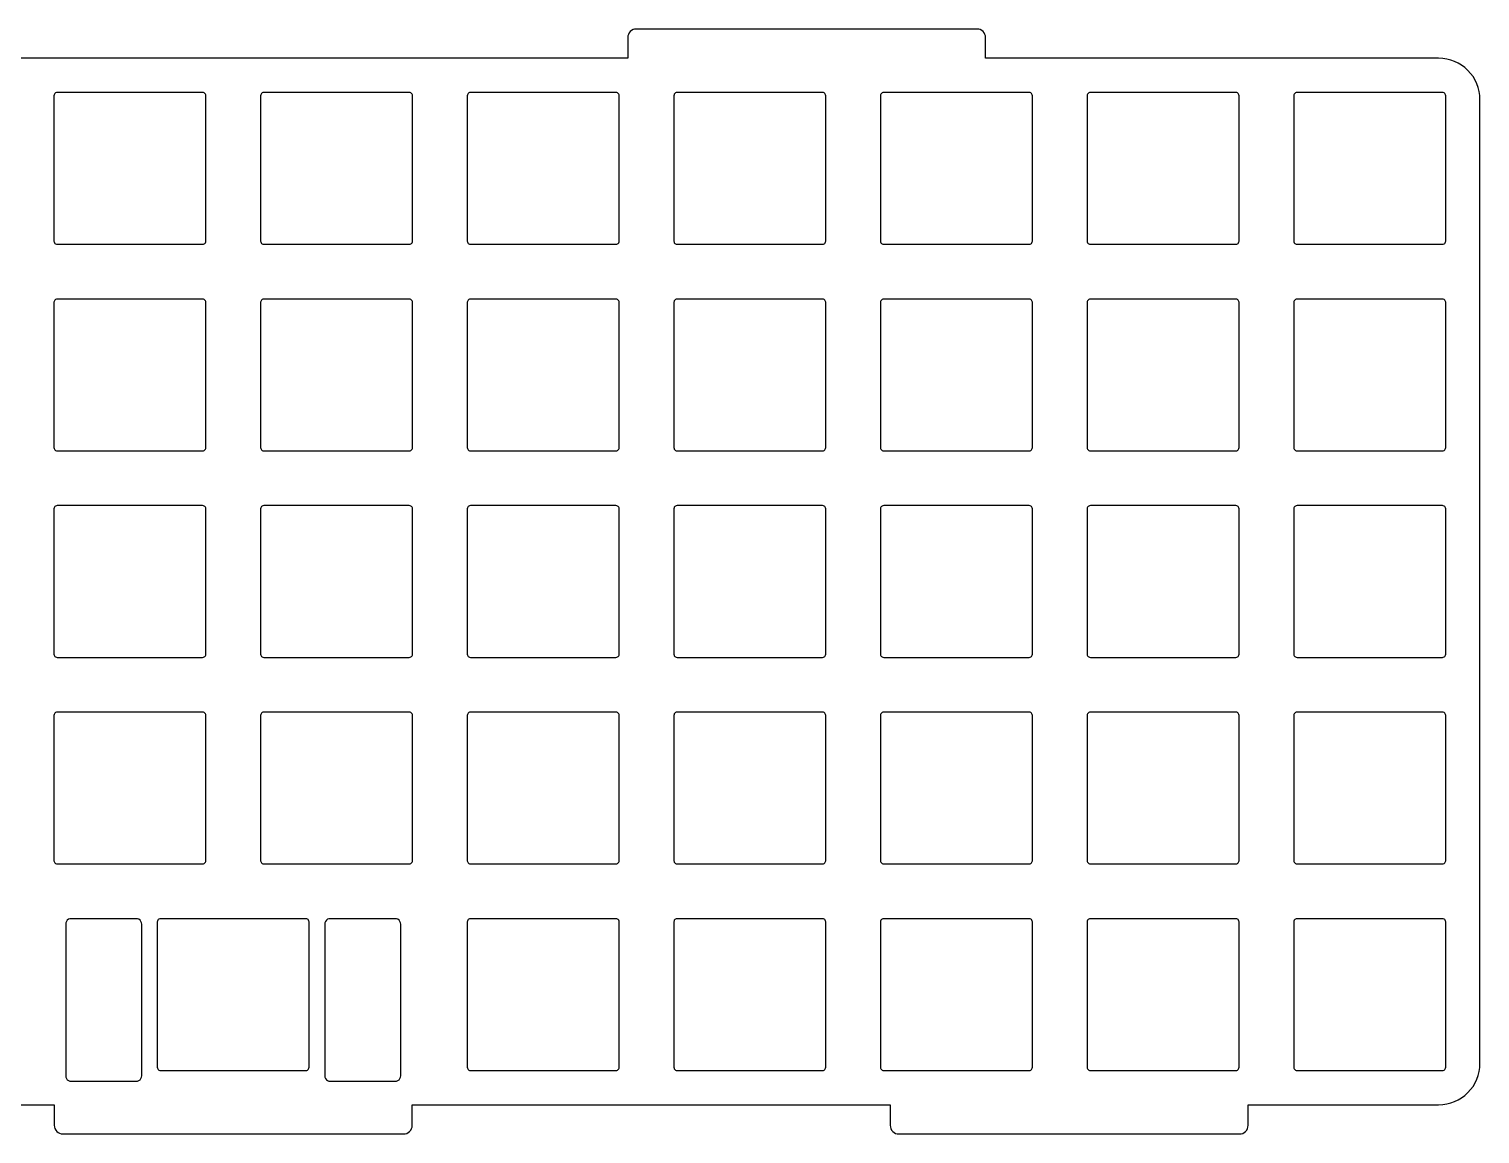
# Model space of a CAD drawing. Header units: millimetres. Extents: x 0 to 230, y -3 to 99.
# Drawn here: x 96.1 to 229.9, y -2.7 to 99.2 of the extents above; entities that cross this region are included whole.
import ezdxf

# ---------------------------------------------------------------- set-up
doc = ezdxf.new("R2010")
doc.units = ezdxf.units.MM

msp = doc.modelspace()

# ---------------------------------------------------------------- linework, layer by layer
at = {"layer": 'CUTOUTS'}
for p, q in [((98.42, 93.14), (98.41, 93.06)), ((98.41, 93.06), (98.41, 79.66)), ((98.45, 93.21), (98.42, 93.14)), ((98.5, 93.27), (98.45, 93.21)), ((98.56, 93.32), (98.5, 93.27)), ((98.63, 93.35), (98.56, 93.32)), ((98.71, 93.36), (98.63, 93.35)), ((112.11, 93.36), (98.71, 93.36)), ((112.19, 93.35), (112.11, 93.36)), ((112.26, 93.32), (112.19, 93.35)), ((112.32, 93.27), (112.26, 93.32)), ((112.37, 93.21), (112.32, 93.27)), ((112.4, 93.14), (112.37, 93.21)), ((112.41, 93.06), (112.4, 93.14)), ((112.41, 79.66), (112.41, 93.06)), ((117.47, 93.14), (117.46, 93.06)), ((117.46, 93.06), (117.46, 79.66)), ((117.5, 93.21), (117.47, 93.14)), ((117.55, 93.27), (117.5, 93.21)), ((117.61, 93.32), (117.55, 93.27)), ((117.68, 93.35), (117.61, 93.32)), ((117.76, 93.36), (117.68, 93.35)), ((131.16, 93.36), (117.76, 93.36)), ((131.24, 93.35), (131.16, 93.36)), ((131.31, 93.32), (131.24, 93.35)), ((131.37, 93.27), (131.31, 93.32)), ((131.42, 93.21), (131.37, 93.27)), ((131.45, 93.14), (131.42, 93.21)), ((131.46, 93.06), (131.45, 93.14)), ((131.46, 79.66), (131.46, 93.06)), ((136.52, 93.14), (136.51, 93.06)), ((136.51, 93.06), (136.51, 79.66)), ((136.55, 93.21), (136.52, 93.14)), ((136.6, 93.27), (136.55, 93.21)), ((136.66, 93.32), (136.6, 93.27)), ((136.73, 93.35), (136.66, 93.32)), ((136.81, 93.36), (136.73, 93.35)), ((150.21, 93.36), (136.81, 93.36)), ((150.29, 93.35), (150.21, 93.36)), ((150.36, 93.32), (150.29, 93.35)), ((150.42, 93.27), (150.36, 93.32)), ((150.47, 93.21), (150.42, 93.27)), ((150.5, 93.14), (150.47, 93.21)), ((150.51, 93.06), (150.5, 93.14)), ((150.51, 79.66), (150.51, 93.06)), ((155.57, 93.14), (155.56, 93.06)), ((155.56, 93.06), (155.56, 79.66)), ((155.6, 93.21), (155.57, 93.14)), ((155.65, 93.27), (155.6, 93.21)), ((155.71, 93.32), (155.65, 93.27)), ((155.78, 93.35), (155.71, 93.32)), ((155.86, 93.36), (155.78, 93.35)), ((169.26, 93.36), (155.86, 93.36)), ((169.34, 93.35), (169.26, 93.36)), ((169.41, 93.32), (169.34, 93.35)), ((169.47, 93.27), (169.41, 93.32)), ((169.52, 93.21), (169.47, 93.27)), ((169.55, 93.14), (169.52, 93.21)), ((169.56, 93.06), (169.55, 93.14)), ((169.56, 79.66), (169.56, 93.06)), ((174.62, 93.14), (174.61, 93.06)), ((174.61, 93.06), (174.61, 79.66)), ((174.65, 93.21), (174.62, 93.14)), ((174.7, 93.27), (174.65, 93.21)), ((174.76, 93.32), (174.7, 93.27)), ((174.83, 93.35), (174.76, 93.32)), ((174.91, 93.36), (174.83, 93.35)), ((188.31, 93.36), (174.91, 93.36)), ((188.39, 93.35), (188.31, 93.36)), ((188.46, 93.32), (188.39, 93.35)), ((188.52, 93.27), (188.46, 93.32)), ((188.57, 93.21), (188.52, 93.27)), ((188.6, 93.14), (188.57, 93.21)), ((188.61, 93.06), (188.6, 93.14)), ((188.61, 79.66), (188.61, 93.06)), ((193.67, 93.14), (193.66, 93.06)), ((193.66, 93.06), (193.66, 79.66)), ((193.7, 93.21), (193.67, 93.14)), ((193.75, 93.27), (193.7, 93.21)), ((193.81, 93.32), (193.75, 93.27)), ((193.88, 93.35), (193.81, 93.32)), ((193.96, 93.36), (193.88, 93.35)), ((207.36, 93.36), (193.96, 93.36)), ((207.44, 93.35), (207.36, 93.36)), ((207.51, 93.32), (207.44, 93.35)), ((207.57, 93.27), (207.51, 93.32)), ((207.62, 93.21), (207.57, 93.27)), ((207.65, 93.14), (207.62, 93.21)), ((207.66, 93.06), (207.65, 93.14)), ((207.66, 79.66), (207.66, 93.06)), ((212.72, 93.14), (212.71, 93.06)), ((212.71, 93.06), (212.71, 79.66)), ((212.75, 93.21), (212.72, 93.14)), ((212.8, 93.27), (212.75, 93.21)), ((212.86, 93.32), (212.8, 93.27)), ((212.93, 93.35), (212.86, 93.32)), ((213.01, 93.36), (212.93, 93.35)), ((226.41, 93.36), (213.01, 93.36)), ((226.49, 93.35), (226.41, 93.36)), ((226.56, 93.32), (226.49, 93.35)), ((226.62, 93.27), (226.56, 93.32)), ((226.67, 93.21), (226.62, 93.27)), ((226.7, 93.14), (226.67, 93.21)), ((226.71, 93.06), (226.7, 93.14)), ((226.71, 79.66), (226.71, 93.06)), ((98.41, 79.66), (98.42, 79.58)), ((98.42, 79.58), (98.45, 79.51)), ((98.45, 79.51), (98.5, 79.45)), ((98.5, 79.45), (98.56, 79.4)), ((98.56, 79.4), (98.63, 79.37)), ((98.63, 79.37), (98.71, 79.36)), ((98.71, 79.36), (112.11, 79.36)), ((112.11, 79.36), (112.19, 79.37)), ((112.19, 79.37), (112.26, 79.4)), ((112.26, 79.4), (112.32, 79.45)), ((112.32, 79.45), (112.37, 79.51)), ((112.37, 79.51), (112.4, 79.58)), ((112.4, 79.58), (112.41, 79.66)), ((117.46, 79.66), (117.47, 79.58)), ((117.47, 79.58), (117.5, 79.51)), ((117.5, 79.51), (117.55, 79.45)), ((117.55, 79.45), (117.61, 79.4)), ((117.61, 79.4), (117.68, 79.37)), ((117.68, 79.37), (117.76, 79.36)), ((117.76, 79.36), (131.16, 79.36)), ((131.16, 79.36), (131.24, 79.37)), ((131.24, 79.37), (131.31, 79.4)), ((131.31, 79.4), (131.37, 79.45)), ((131.37, 79.45), (131.42, 79.51)), ((131.42, 79.51), (131.45, 79.58)), ((131.45, 79.58), (131.46, 79.66)), ((136.51, 79.66), (136.52, 79.58)), ((136.52, 79.58), (136.55, 79.51)), ((136.55, 79.51), (136.6, 79.45)), ((136.6, 79.45), (136.66, 79.4)), ((136.66, 79.4), (136.73, 79.37)), ((136.73, 79.37), (136.81, 79.36)), ((136.81, 79.36), (150.21, 79.36)), ((150.21, 79.36), (150.29, 79.37)), ((150.29, 79.37), (150.36, 79.4)), ((150.36, 79.4), (150.42, 79.45)), ((150.42, 79.45), (150.47, 79.51)), ((150.47, 79.51), (150.5, 79.58)), ((150.5, 79.58), (150.51, 79.66)), ((155.56, 79.66), (155.57, 79.58)), ((155.57, 79.58), (155.6, 79.51)), ((155.6, 79.51), (155.65, 79.45)), ((155.65, 79.45), (155.71, 79.4)), ((155.71, 79.4), (155.78, 79.37)), ((155.78, 79.37), (155.86, 79.36)), ((155.86, 79.36), (169.26, 79.36)), ((169.26, 79.36), (169.34, 79.37)), ((169.34, 79.37), (169.41, 79.4)), ((169.41, 79.4), (169.47, 79.45)), ((169.47, 79.45), (169.52, 79.51)), ((169.52, 79.51), (169.55, 79.58)), ((169.55, 79.58), (169.56, 79.66)), ((174.61, 79.66), (174.62, 79.58)), ((174.62, 79.58), (174.65, 79.51)), ((174.65, 79.51), (174.7, 79.45)), ((174.7, 79.45), (174.76, 79.4)), ((174.76, 79.4), (174.83, 79.37)), ((174.83, 79.37), (174.91, 79.36)), ((174.91, 79.36), (188.31, 79.36)), ((188.31, 79.36), (188.39, 79.37)), ((188.39, 79.37), (188.46, 79.4)), ((188.46, 79.4), (188.52, 79.45)), ((188.52, 79.45), (188.57, 79.51)), ((188.57, 79.51), (188.6, 79.58)), ((188.6, 79.58), (188.61, 79.66)), ((193.66, 79.66), (193.67, 79.58)), ((193.67, 79.58), (193.7, 79.51)), ((193.7, 79.51), (193.75, 79.45)), ((193.75, 79.45), (193.81, 79.4)), ((193.81, 79.4), (193.88, 79.37)), ((193.88, 79.37), (193.96, 79.36)), ((193.96, 79.36), (207.36, 79.36)), ((207.36, 79.36), (207.44, 79.37)), ((207.44, 79.37), (207.51, 79.4)), ((207.51, 79.4), (207.57, 79.45)), ((207.57, 79.45), (207.62, 79.51)), ((207.62, 79.51), (207.65, 79.58)), ((207.65, 79.58), (207.66, 79.66)), ((212.71, 79.66), (212.72, 79.58)), ((212.72, 79.58), (212.75, 79.51)), ((212.75, 79.51), (212.8, 79.45)), ((212.8, 79.45), (212.86, 79.4)), ((212.86, 79.4), (212.93, 79.37)), ((212.93, 79.37), (213.01, 79.36)), ((213.01, 79.36), (226.41, 79.36)), ((226.41, 79.36), (226.49, 79.37)), ((226.49, 79.37), (226.56, 79.4)), ((226.56, 79.4), (226.62, 79.45)), ((226.62, 79.45), (226.67, 79.51)), ((226.67, 79.51), (226.7, 79.58)), ((226.7, 79.58), (226.71, 79.66)), ((98.42, 74.09), (98.41, 74.01)), ((98.41, 74.01), (98.41, 60.61)), ((98.45, 74.16), (98.42, 74.09)), ((98.5, 74.22), (98.45, 74.16)), ((98.56, 74.27), (98.5, 74.22)), ((98.63, 74.3), (98.56, 74.27)), ((98.71, 74.31), (98.63, 74.3)), ((112.11, 74.31), (98.71, 74.31)), ((112.19, 74.3), (112.11, 74.31)), ((112.26, 74.27), (112.19, 74.3)), ((112.32, 74.22), (112.26, 74.27)), ((112.37, 74.16), (112.32, 74.22)), ((112.4, 74.09), (112.37, 74.16)), ((112.41, 74.01), (112.4, 74.09)), ((112.41, 60.61), (112.41, 74.01)), ((117.47, 74.09), (117.46, 74.01)), ((117.46, 74.01), (117.46, 60.61)), ((117.5, 74.16), (117.47, 74.09)), ((117.55, 74.22), (117.5, 74.16)), ((117.61, 74.27), (117.55, 74.22)), ((117.68, 74.3), (117.61, 74.27)), ((117.76, 74.31), (117.68, 74.3)), ((131.16, 74.31), (117.76, 74.31)), ((131.24, 74.3), (131.16, 74.31)), ((131.31, 74.27), (131.24, 74.3)), ((131.37, 74.22), (131.31, 74.27)), ((131.42, 74.16), (131.37, 74.22)), ((131.45, 74.09), (131.42, 74.16)), ((131.46, 74.01), (131.45, 74.09)), ((131.46, 60.61), (131.46, 74.01)), ((136.52, 74.09), (136.51, 74.01)), ((136.51, 74.01), (136.51, 60.61)), ((136.55, 74.16), (136.52, 74.09)), ((136.6, 74.22), (136.55, 74.16)), ((136.66, 74.27), (136.6, 74.22)), ((136.73, 74.3), (136.66, 74.27)), ((136.81, 74.31), (136.73, 74.3)), ((150.21, 74.31), (136.81, 74.31)), ((150.29, 74.3), (150.21, 74.31)), ((150.36, 74.27), (150.29, 74.3)), ((150.42, 74.22), (150.36, 74.27)), ((150.47, 74.16), (150.42, 74.22)), ((150.5, 74.09), (150.47, 74.16)), ((150.51, 74.01), (150.5, 74.09)), ((150.51, 60.61), (150.51, 74.01)), ((155.57, 74.09), (155.56, 74.01)), ((155.56, 74.01), (155.56, 60.61)), ((155.6, 74.16), (155.57, 74.09)), ((155.65, 74.22), (155.6, 74.16)), ((155.71, 74.27), (155.65, 74.22)), ((155.78, 74.3), (155.71, 74.27)), ((155.86, 74.31), (155.78, 74.3)), ((169.26, 74.31), (155.86, 74.31)), ((169.34, 74.3), (169.26, 74.31)), ((169.41, 74.27), (169.34, 74.3)), ((169.47, 74.22), (169.41, 74.27)), ((169.52, 74.16), (169.47, 74.22)), ((169.55, 74.09), (169.52, 74.16)), ((169.56, 74.01), (169.55, 74.09)), ((169.56, 60.61), (169.56, 74.01)), ((174.62, 74.09), (174.61, 74.01)), ((174.61, 74.01), (174.61, 60.61)), ((174.65, 74.16), (174.62, 74.09)), ((174.7, 74.22), (174.65, 74.16)), ((174.76, 74.27), (174.7, 74.22)), ((174.83, 74.3), (174.76, 74.27)), ((174.91, 74.31), (174.83, 74.3)), ((188.31, 74.31), (174.91, 74.31)), ((188.39, 74.3), (188.31, 74.31)), ((188.46, 74.27), (188.39, 74.3)), ((188.52, 74.22), (188.46, 74.27)), ((188.57, 74.16), (188.52, 74.22)), ((188.6, 74.09), (188.57, 74.16)), ((188.61, 74.01), (188.6, 74.09)), ((188.61, 60.61), (188.61, 74.01)), ((193.67, 74.09), (193.66, 74.01)), ((193.66, 74.01), (193.66, 60.61)), ((193.7, 74.16), (193.67, 74.09)), ((193.75, 74.22), (193.7, 74.16)), ((193.81, 74.27), (193.75, 74.22)), ((193.88, 74.3), (193.81, 74.27)), ((193.96, 74.31), (193.88, 74.3)), ((207.36, 74.31), (193.96, 74.31)), ((207.44, 74.3), (207.36, 74.31)), ((207.51, 74.27), (207.44, 74.3)), ((207.57, 74.22), (207.51, 74.27)), ((207.62, 74.16), (207.57, 74.22)), ((207.65, 74.09), (207.62, 74.16)), ((207.66, 74.01), (207.65, 74.09)), ((207.66, 60.61), (207.66, 74.01)), ((212.72, 74.09), (212.71, 74.01)), ((212.71, 74.01), (212.71, 60.61)), ((212.75, 74.16), (212.72, 74.09)), ((212.8, 74.22), (212.75, 74.16)), ((212.86, 74.27), (212.8, 74.22)), ((212.93, 74.3), (212.86, 74.27)), ((213.01, 74.31), (212.93, 74.3)), ((226.41, 74.31), (213.01, 74.31)), ((226.49, 74.3), (226.41, 74.31)), ((226.56, 74.27), (226.49, 74.3)), ((226.62, 74.22), (226.56, 74.27)), ((226.67, 74.16), (226.62, 74.22)), ((226.7, 74.09), (226.67, 74.16)), ((226.71, 74.01), (226.7, 74.09)), ((226.71, 60.61), (226.71, 74.01)), ((98.41, 60.61), (98.42, 60.53)), ((98.42, 60.53), (98.45, 60.46)), ((98.45, 60.46), (98.5, 60.4)), ((98.5, 60.4), (98.56, 60.35)), ((98.56, 60.35), (98.63, 60.32)), ((98.63, 60.32), (98.71, 60.31)), ((98.71, 60.31), (112.11, 60.31)), ((112.11, 60.31), (112.19, 60.32)), ((112.19, 60.32), (112.26, 60.35)), ((112.26, 60.35), (112.32, 60.4)), ((112.32, 60.4), (112.37, 60.46)), ((112.37, 60.46), (112.4, 60.53)), ((112.4, 60.53), (112.41, 60.61)), ((117.46, 60.61), (117.47, 60.53)), ((117.47, 60.53), (117.5, 60.46)), ((117.5, 60.46), (117.55, 60.4)), ((117.55, 60.4), (117.61, 60.35)), ((117.61, 60.35), (117.68, 60.32)), ((117.68, 60.32), (117.76, 60.31)), ((117.76, 60.31), (131.16, 60.31)), ((131.16, 60.31), (131.24, 60.32)), ((131.24, 60.32), (131.31, 60.35)), ((131.31, 60.35), (131.37, 60.4)), ((131.37, 60.4), (131.42, 60.46)), ((131.42, 60.46), (131.45, 60.53)), ((131.45, 60.53), (131.46, 60.61)), ((136.51, 60.61), (136.52, 60.53)), ((136.52, 60.53), (136.55, 60.46)), ((136.55, 60.46), (136.6, 60.4)), ((136.6, 60.4), (136.66, 60.35)), ((136.66, 60.35), (136.73, 60.32)), ((136.73, 60.32), (136.81, 60.31)), ((136.81, 60.31), (150.21, 60.31)), ((150.21, 60.31), (150.29, 60.32)), ((150.29, 60.32), (150.36, 60.35)), ((150.36, 60.35), (150.42, 60.4)), ((150.42, 60.4), (150.47, 60.46)), ((150.47, 60.46), (150.5, 60.53)), ((150.5, 60.53), (150.51, 60.61)), ((155.56, 60.61), (155.57, 60.53)), ((155.57, 60.53), (155.6, 60.46)), ((155.6, 60.46), (155.65, 60.4)), ((155.65, 60.4), (155.71, 60.35)), ((155.71, 60.35), (155.78, 60.32)), ((155.78, 60.32), (155.86, 60.31)), ((155.86, 60.31), (169.26, 60.31)), ((169.26, 60.31), (169.34, 60.32)), ((169.34, 60.32), (169.41, 60.35)), ((169.41, 60.35), (169.47, 60.4)), ((169.47, 60.4), (169.52, 60.46)), ((169.52, 60.46), (169.55, 60.53)), ((169.55, 60.53), (169.56, 60.61)), ((174.61, 60.61), (174.62, 60.53)), ((174.62, 60.53), (174.65, 60.46)), ((174.65, 60.46), (174.7, 60.4)), ((174.7, 60.4), (174.76, 60.35)), ((174.76, 60.35), (174.83, 60.32)), ((174.83, 60.32), (174.91, 60.31)), ((174.91, 60.31), (188.31, 60.31)), ((188.31, 60.31), (188.39, 60.32)), ((188.39, 60.32), (188.46, 60.35)), ((188.46, 60.35), (188.52, 60.4)), ((188.52, 60.4), (188.57, 60.46)), ((188.57, 60.46), (188.6, 60.53)), ((188.6, 60.53), (188.61, 60.61)), ((193.66, 60.61), (193.67, 60.53)), ((193.67, 60.53), (193.7, 60.46)), ((193.7, 60.46), (193.75, 60.4)), ((193.75, 60.4), (193.81, 60.35)), ((193.81, 60.35), (193.88, 60.32)), ((193.88, 60.32), (193.96, 60.31)), ((193.96, 60.31), (207.36, 60.31)), ((207.36, 60.31), (207.44, 60.32)), ((207.44, 60.32), (207.51, 60.35)), ((207.51, 60.35), (207.57, 60.4)), ((207.57, 60.4), (207.62, 60.46)), ((207.62, 60.46), (207.65, 60.53)), ((207.65, 60.53), (207.66, 60.61)), ((212.71, 60.61), (212.72, 60.53)), ((212.72, 60.53), (212.75, 60.46)), ((212.75, 60.46), (212.8, 60.4)), ((212.8, 60.4), (212.86, 60.35)), ((212.86, 60.35), (212.93, 60.32)), ((212.93, 60.32), (213.01, 60.31)), ((213.01, 60.31), (226.41, 60.31)), ((226.41, 60.31), (226.49, 60.32)), ((226.49, 60.32), (226.56, 60.35)), ((226.56, 60.35), (226.62, 60.4)), ((226.62, 60.4), (226.67, 60.46)), ((226.67, 60.46), (226.7, 60.53)), ((226.7, 60.53), (226.71, 60.61)), ((98.42, 55.04), (98.41, 54.96)), ((98.41, 54.96), (98.41, 41.56)), ((98.45, 55.11), (98.42, 55.04)), ((98.5, 55.17), (98.45, 55.11)), ((98.56, 55.22), (98.5, 55.17)), ((98.63, 55.25), (98.56, 55.22)), ((98.71, 55.26), (98.63, 55.25)), ((112.11, 55.26), (98.71, 55.26)), ((112.19, 55.25), (112.11, 55.26)), ((112.26, 55.22), (112.19, 55.25)), ((112.32, 55.17), (112.26, 55.22)), ((112.37, 55.11), (112.32, 55.17)), ((112.4, 55.04), (112.37, 55.11)), ((112.41, 54.96), (112.4, 55.04)), ((112.41, 41.56), (112.41, 54.96)), ((117.47, 55.04), (117.46, 54.96)), ((117.46, 54.96), (117.46, 41.56)), ((117.5, 55.11), (117.47, 55.04)), ((117.55, 55.17), (117.5, 55.11)), ((117.61, 55.22), (117.55, 55.17)), ((117.68, 55.25), (117.61, 55.22)), ((117.76, 55.26), (117.68, 55.25)), ((131.16, 55.26), (117.76, 55.26)), ((131.24, 55.25), (131.16, 55.26)), ((131.31, 55.22), (131.24, 55.25)), ((131.37, 55.17), (131.31, 55.22)), ((131.42, 55.11), (131.37, 55.17)), ((131.45, 55.04), (131.42, 55.11)), ((131.46, 54.96), (131.45, 55.04)), ((131.46, 41.56), (131.46, 54.96)), ((136.52, 55.04), (136.51, 54.96)), ((136.51, 54.96), (136.51, 41.56)), ((136.55, 55.11), (136.52, 55.04)), ((136.6, 55.17), (136.55, 55.11)), ((136.66, 55.22), (136.6, 55.17)), ((136.73, 55.25), (136.66, 55.22)), ((136.81, 55.26), (136.73, 55.25)), ((150.21, 55.26), (136.81, 55.26)), ((150.29, 55.25), (150.21, 55.26)), ((150.36, 55.22), (150.29, 55.25)), ((150.42, 55.17), (150.36, 55.22)), ((150.47, 55.11), (150.42, 55.17)), ((150.5, 55.04), (150.47, 55.11)), ((150.51, 54.96), (150.5, 55.04)), ((150.51, 41.56), (150.51, 54.96)), ((155.57, 55.04), (155.56, 54.96)), ((155.56, 54.96), (155.56, 41.56)), ((155.6, 55.11), (155.57, 55.04)), ((155.65, 55.17), (155.6, 55.11)), ((155.71, 55.22), (155.65, 55.17)), ((155.78, 55.25), (155.71, 55.22)), ((155.86, 55.26), (155.78, 55.25)), ((169.26, 55.26), (155.86, 55.26)), ((169.34, 55.25), (169.26, 55.26)), ((169.41, 55.22), (169.34, 55.25)), ((169.47, 55.17), (169.41, 55.22)), ((169.52, 55.11), (169.47, 55.17)), ((169.55, 55.04), (169.52, 55.11)), ((169.56, 54.96), (169.55, 55.04)), ((169.56, 41.56), (169.56, 54.96)), ((174.62, 55.04), (174.61, 54.96)), ((174.61, 54.96), (174.61, 41.56)), ((174.65, 55.11), (174.62, 55.04)), ((174.7, 55.17), (174.65, 55.11)), ((174.76, 55.22), (174.7, 55.17)), ((174.83, 55.25), (174.76, 55.22)), ((174.91, 55.26), (174.83, 55.25)), ((188.31, 55.26), (174.91, 55.26)), ((188.39, 55.25), (188.31, 55.26)), ((188.46, 55.22), (188.39, 55.25)), ((188.52, 55.17), (188.46, 55.22)), ((188.57, 55.11), (188.52, 55.17)), ((188.6, 55.04), (188.57, 55.11)), ((188.61, 54.96), (188.6, 55.04)), ((188.61, 41.56), (188.61, 54.96)), ((193.67, 55.04), (193.66, 54.96)), ((193.66, 54.96), (193.66, 41.56)), ((193.7, 55.11), (193.67, 55.04)), ((193.75, 55.17), (193.7, 55.11)), ((193.81, 55.22), (193.75, 55.17)), ((193.88, 55.25), (193.81, 55.22)), ((193.96, 55.26), (193.88, 55.25)), ((207.36, 55.26), (193.96, 55.26)), ((207.44, 55.25), (207.36, 55.26)), ((207.51, 55.22), (207.44, 55.25)), ((207.57, 55.17), (207.51, 55.22)), ((207.62, 55.11), (207.57, 55.17)), ((207.65, 55.04), (207.62, 55.11)), ((207.66, 54.96), (207.65, 55.04)), ((207.66, 41.56), (207.66, 54.96)), ((212.72, 55.04), (212.71, 54.96)), ((212.71, 54.96), (212.71, 41.56)), ((212.75, 55.11), (212.72, 55.04)), ((212.8, 55.17), (212.75, 55.11)), ((212.86, 55.22), (212.8, 55.17)), ((212.93, 55.25), (212.86, 55.22)), ((213.01, 55.26), (212.93, 55.25)), ((226.41, 55.26), (213.01, 55.26)), ((226.49, 55.25), (226.41, 55.26)), ((226.56, 55.22), (226.49, 55.25)), ((226.62, 55.17), (226.56, 55.22)), ((226.67, 55.11), (226.62, 55.17)), ((226.7, 55.04), (226.67, 55.11)), ((226.71, 54.96), (226.7, 55.04)), ((226.71, 41.56), (226.71, 54.96)), ((98.41, 41.56), (98.42, 41.48)), ((98.42, 41.48), (98.45, 41.41)), ((112.37, 41.41), (112.4, 41.48)), ((112.4, 41.48), (112.41, 41.56)), ((117.46, 41.56), (117.47, 41.48)), ((117.47, 41.48), (117.5, 41.41)), ((131.42, 41.41), (131.45, 41.48)), ((131.45, 41.48), (131.46, 41.56)), ((136.51, 41.56), (136.52, 41.48)), ((136.52, 41.48), (136.55, 41.41)), ((150.47, 41.41), (150.5, 41.48)), ((150.5, 41.48), (150.51, 41.56)), ((155.56, 41.56), (155.57, 41.48)), ((155.57, 41.48), (155.6, 41.41)), ((169.52, 41.41), (169.55, 41.48)), ((169.55, 41.48), (169.56, 41.56)), ((174.61, 41.56), (174.62, 41.48)), ((174.62, 41.48), (174.65, 41.41)), ((188.57, 41.41), (188.6, 41.48)), ((188.6, 41.48), (188.61, 41.56)), ((193.66, 41.56), (193.67, 41.48)), ((193.67, 41.48), (193.7, 41.41)), ((207.62, 41.41), (207.65, 41.48)), ((207.65, 41.48), (207.66, 41.56)), ((212.71, 41.56), (212.72, 41.48)), ((212.72, 41.48), (212.75, 41.41)), ((226.67, 41.41), (226.7, 41.48)), ((226.7, 41.48), (226.71, 41.56)), ((98.45, 41.41), (98.5, 41.35)), ((98.5, 41.35), (98.56, 41.3)), ((98.56, 41.3), (98.63, 41.27)), ((98.63, 41.27), (98.71, 41.26)), ((98.71, 41.26), (112.11, 41.26)), ((112.11, 41.26), (112.19, 41.27)), ((112.19, 41.27), (112.26, 41.3)), ((112.26, 41.3), (112.32, 41.35)), ((112.32, 41.35), (112.37, 41.41)), ((117.5, 41.41), (117.55, 41.35)), ((117.55, 41.35), (117.61, 41.3)), ((117.61, 41.3), (117.68, 41.27)), ((117.68, 41.27), (117.76, 41.26)), ((117.76, 41.26), (131.16, 41.26)), ((131.16, 41.26), (131.24, 41.27)), ((131.24, 41.27), (131.31, 41.3)), ((131.31, 41.3), (131.37, 41.35)), ((131.37, 41.35), (131.42, 41.41)), ((136.55, 41.41), (136.6, 41.35)), ((136.6, 41.35), (136.66, 41.3)), ((136.66, 41.3), (136.73, 41.27)), ((136.73, 41.27), (136.81, 41.26)), ((136.81, 41.26), (150.21, 41.26)), ((150.21, 41.26), (150.29, 41.27)), ((150.29, 41.27), (150.36, 41.3)), ((150.36, 41.3), (150.42, 41.35)), ((150.42, 41.35), (150.47, 41.41)), ((155.6, 41.41), (155.65, 41.35)), ((155.65, 41.35), (155.71, 41.3)), ((155.71, 41.3), (155.78, 41.27)), ((155.78, 41.27), (155.86, 41.26)), ((155.86, 41.26), (169.26, 41.26)), ((169.26, 41.26), (169.34, 41.27)), ((169.34, 41.27), (169.41, 41.3)), ((169.41, 41.3), (169.47, 41.35)), ((169.47, 41.35), (169.52, 41.41)), ((174.65, 41.41), (174.7, 41.35)), ((174.7, 41.35), (174.76, 41.3)), ((174.76, 41.3), (174.83, 41.27)), ((174.83, 41.27), (174.91, 41.26)), ((174.91, 41.26), (188.31, 41.26)), ((188.31, 41.26), (188.39, 41.27)), ((188.39, 41.27), (188.46, 41.3)), ((188.46, 41.3), (188.52, 41.35)), ((188.52, 41.35), (188.57, 41.41)), ((193.7, 41.41), (193.75, 41.35)), ((193.75, 41.35), (193.81, 41.3)), ((193.81, 41.3), (193.88, 41.27)), ((193.88, 41.27), (193.96, 41.26)), ((193.96, 41.26), (207.36, 41.26)), ((207.36, 41.26), (207.44, 41.27)), ((207.44, 41.27), (207.51, 41.3)), ((207.51, 41.3), (207.57, 41.35)), ((207.57, 41.35), (207.62, 41.41)), ((212.75, 41.41), (212.8, 41.35)), ((212.8, 41.35), (212.86, 41.3)), ((212.86, 41.3), (212.93, 41.27)), ((212.93, 41.27), (213.01, 41.26)), ((213.01, 41.26), (226.41, 41.26)), ((226.41, 41.26), (226.49, 41.27)), ((226.49, 41.27), (226.56, 41.3)), ((226.56, 41.3), (226.62, 41.35)), ((226.62, 41.35), (226.67, 41.41)), ((98.5, 36.12), (98.45, 36.06)), ((98.56, 36.17), (98.5, 36.12)), ((98.63, 36.2), (98.56, 36.17)), ((98.71, 36.21), (98.63, 36.2)), ((112.11, 36.21), (98.71, 36.21)), ((112.19, 36.2), (112.11, 36.21)), ((112.26, 36.17), (112.19, 36.2)), ((112.32, 36.12), (112.26, 36.17)), ((112.37, 36.06), (112.32, 36.12)), ((117.55, 36.12), (117.5, 36.06)), ((117.61, 36.17), (117.55, 36.12)), ((117.68, 36.2), (117.61, 36.17)), ((117.76, 36.21), (117.68, 36.2)), ((131.16, 36.21), (117.76, 36.21)), ((131.24, 36.2), (131.16, 36.21)), ((131.31, 36.17), (131.24, 36.2)), ((131.37, 36.12), (131.31, 36.17)), ((131.42, 36.06), (131.37, 36.12)), ((136.6, 36.12), (136.55, 36.06)), ((136.66, 36.17), (136.6, 36.12)), ((136.73, 36.2), (136.66, 36.17)), ((136.81, 36.21), (136.73, 36.2)), ((150.21, 36.21), (136.81, 36.21)), ((150.29, 36.2), (150.21, 36.21)), ((150.36, 36.17), (150.29, 36.2)), ((150.42, 36.12), (150.36, 36.17)), ((150.47, 36.06), (150.42, 36.12)), ((155.65, 36.12), (155.6, 36.06)), ((155.71, 36.17), (155.65, 36.12)), ((155.78, 36.2), (155.71, 36.17)), ((155.86, 36.21), (155.78, 36.2)), ((169.26, 36.21), (155.86, 36.21)), ((169.34, 36.2), (169.26, 36.21)), ((169.41, 36.17), (169.34, 36.2)), ((169.47, 36.12), (169.41, 36.17)), ((169.52, 36.06), (169.47, 36.12)), ((174.7, 36.12), (174.65, 36.06)), ((174.76, 36.17), (174.7, 36.12)), ((174.83, 36.2), (174.76, 36.17)), ((174.91, 36.21), (174.83, 36.2)), ((188.31, 36.21), (174.91, 36.21)), ((188.39, 36.2), (188.31, 36.21)), ((188.46, 36.17), (188.39, 36.2)), ((188.52, 36.12), (188.46, 36.17)), ((188.57, 36.06), (188.52, 36.12)), ((193.75, 36.12), (193.7, 36.06)), ((193.81, 36.17), (193.75, 36.12)), ((193.88, 36.2), (193.81, 36.17)), ((193.96, 36.21), (193.88, 36.2)), ((207.36, 36.21), (193.96, 36.21)), ((207.44, 36.2), (207.36, 36.21)), ((207.51, 36.17), (207.44, 36.2)), ((207.57, 36.12), (207.51, 36.17)), ((207.62, 36.06), (207.57, 36.12)), ((212.8, 36.12), (212.75, 36.06)), ((212.86, 36.17), (212.8, 36.12)), ((212.93, 36.2), (212.86, 36.17)), ((213.01, 36.21), (212.93, 36.2)), ((226.41, 36.21), (213.01, 36.21)), ((226.49, 36.2), (226.41, 36.21)), ((226.56, 36.17), (226.49, 36.2)), ((226.62, 36.12), (226.56, 36.17)), ((226.67, 36.06), (226.62, 36.12)), ((98.42, 35.99), (98.41, 35.91)), ((98.41, 35.91), (98.41, 22.51)), ((98.45, 36.06), (98.42, 35.99)), ((112.4, 35.99), (112.37, 36.06)), ((112.41, 35.91), (112.4, 35.99)), ((112.41, 22.51), (112.41, 35.91)), ((117.47, 35.99), (117.46, 35.91)), ((117.46, 35.91), (117.46, 22.51)), ((117.5, 36.06), (117.47, 35.99)), ((131.45, 35.99), (131.42, 36.06)), ((131.46, 35.91), (131.45, 35.99)), ((131.46, 22.51), (131.46, 35.91)), ((136.52, 35.99), (136.51, 35.91)), ((136.51, 35.91), (136.51, 22.51)), ((136.55, 36.06), (136.52, 35.99)), ((150.5, 35.99), (150.47, 36.06)), ((150.51, 35.91), (150.5, 35.99)), ((150.51, 22.51), (150.51, 35.91)), ((155.57, 35.99), (155.56, 35.91)), ((155.56, 35.91), (155.56, 22.51)), ((155.6, 36.06), (155.57, 35.99)), ((169.55, 35.99), (169.52, 36.06)), ((169.56, 35.91), (169.55, 35.99)), ((169.56, 22.51), (169.56, 35.91)), ((174.62, 35.99), (174.61, 35.91)), ((174.61, 35.91), (174.61, 22.51)), ((174.65, 36.06), (174.62, 35.99)), ((188.6, 35.99), (188.57, 36.06)), ((188.61, 35.91), (188.6, 35.99)), ((188.61, 22.51), (188.61, 35.91)), ((193.67, 35.99), (193.66, 35.91)), ((193.66, 35.91), (193.66, 22.51)), ((193.7, 36.06), (193.67, 35.99)), ((207.65, 35.99), (207.62, 36.06)), ((207.66, 35.91), (207.65, 35.99)), ((207.66, 22.51), (207.66, 35.91)), ((212.72, 35.99), (212.71, 35.91)), ((212.71, 35.91), (212.71, 22.51)), ((212.75, 36.06), (212.72, 35.99)), ((226.7, 35.99), (226.67, 36.06)), ((226.71, 35.91), (226.7, 35.99)), ((226.71, 22.51), (226.71, 35.91)), ((98.41, 22.51), (98.42, 22.43)), ((98.42, 22.43), (98.45, 22.36)), ((98.45, 22.36), (98.5, 22.3)), ((98.5, 22.3), (98.56, 22.25)), ((98.56, 22.25), (98.63, 22.22)), ((98.63, 22.22), (98.71, 22.21)), ((98.71, 22.21), (112.11, 22.21)), ((112.11, 22.21), (112.19, 22.22)), ((112.19, 22.22), (112.26, 22.25)), ((112.26, 22.25), (112.32, 22.3)), ((112.32, 22.3), (112.37, 22.36)), ((112.37, 22.36), (112.4, 22.43)), ((112.4, 22.43), (112.41, 22.51)), ((117.46, 22.51), (117.47, 22.43)), ((117.47, 22.43), (117.5, 22.36)), ((117.5, 22.36), (117.55, 22.3)), ((117.55, 22.3), (117.61, 22.25)), ((117.61, 22.25), (117.68, 22.22)), ((117.68, 22.22), (117.76, 22.21)), ((117.76, 22.21), (131.16, 22.21)), ((131.16, 22.21), (131.24, 22.22)), ((131.24, 22.22), (131.31, 22.25)), ((131.31, 22.25), (131.37, 22.3)), ((131.37, 22.3), (131.42, 22.36)), ((131.42, 22.36), (131.45, 22.43)), ((131.45, 22.43), (131.46, 22.51)), ((136.51, 22.51), (136.52, 22.43)), ((136.52, 22.43), (136.55, 22.36)), ((136.55, 22.36), (136.6, 22.3)), ((136.6, 22.3), (136.66, 22.25)), ((136.66, 22.25), (136.73, 22.22)), ((136.73, 22.22), (136.81, 22.21)), ((136.81, 22.21), (150.21, 22.21)), ((150.21, 22.21), (150.29, 22.22)), ((150.29, 22.22), (150.36, 22.25)), ((150.36, 22.25), (150.42, 22.3)), ((150.42, 22.3), (150.47, 22.36)), ((150.47, 22.36), (150.5, 22.43)), ((150.5, 22.43), (150.51, 22.51)), ((155.56, 22.51), (155.57, 22.43)), ((155.57, 22.43), (155.6, 22.36)), ((155.6, 22.36), (155.65, 22.3)), ((155.65, 22.3), (155.71, 22.25)), ((155.71, 22.25), (155.78, 22.22)), ((155.78, 22.22), (155.86, 22.21)), ((155.86, 22.21), (169.26, 22.21)), ((169.26, 22.21), (169.34, 22.22)), ((169.34, 22.22), (169.41, 22.25)), ((169.41, 22.25), (169.47, 22.3)), ((169.47, 22.3), (169.52, 22.36)), ((169.52, 22.36), (169.55, 22.43)), ((169.55, 22.43), (169.56, 22.51)), ((174.61, 22.51), (174.62, 22.43)), ((174.62, 22.43), (174.65, 22.36)), ((174.65, 22.36), (174.7, 22.3)), ((174.7, 22.3), (174.76, 22.25)), ((174.76, 22.25), (174.83, 22.22)), ((174.83, 22.22), (174.91, 22.21)), ((174.91, 22.21), (188.31, 22.21)), ((188.31, 22.21), (188.39, 22.22)), ((188.39, 22.22), (188.46, 22.25)), ((188.46, 22.25), (188.52, 22.3)), ((188.52, 22.3), (188.57, 22.36)), ((188.57, 22.36), (188.6, 22.43)), ((188.6, 22.43), (188.61, 22.51)), ((193.66, 22.51), (193.67, 22.43)), ((193.67, 22.43), (193.7, 22.36)), ((193.7, 22.36), (193.75, 22.3)), ((193.75, 22.3), (193.81, 22.25)), ((193.81, 22.25), (193.88, 22.22)), ((193.88, 22.22), (193.96, 22.21)), ((193.96, 22.21), (207.36, 22.21)), ((207.36, 22.21), (207.44, 22.22)), ((207.44, 22.22), (207.51, 22.25)), ((207.51, 22.25), (207.57, 22.3)), ((207.57, 22.3), (207.62, 22.36)), ((207.62, 22.36), (207.65, 22.43)), ((207.65, 22.43), (207.66, 22.51)), ((212.71, 22.51), (212.72, 22.43)), ((212.72, 22.43), (212.75, 22.36)), ((212.75, 22.36), (212.8, 22.3)), ((212.8, 22.3), (212.86, 22.25)), ((212.86, 22.25), (212.93, 22.22)), ((212.93, 22.22), (213.01, 22.21)), ((213.01, 22.21), (226.41, 22.21)), ((226.41, 22.21), (226.49, 22.22)), ((226.49, 22.22), (226.56, 22.25)), ((226.56, 22.25), (226.62, 22.3)), ((226.62, 22.3), (226.67, 22.36)), ((226.67, 22.36), (226.7, 22.43)), ((226.7, 22.43), (226.71, 22.51)), ((99.51, 16.79), (99.5, 16.66)), ((99.5, 16.66), (99.5, 2.66)), ((99.56, 16.91), (99.51, 16.79)), ((99.64, 17.02), (99.56, 16.91)), ((99.75, 17.1), (99.64, 17.02)), ((99.87, 17.15), (99.75, 17.1)), ((100, 17.16), (99.87, 17.15)), ((106, 17.16), (100, 17.16)), ((106.12, 17.15), (106, 17.16)), ((106.25, 17.1), (106.12, 17.15)), ((106.35, 17.02), (106.25, 17.1)), ((106.43, 16.91), (106.35, 17.02)), ((106.48, 16.79), (106.43, 16.91)), ((106.5, 16.66), (106.48, 16.79)), ((106.5, 2.66), (106.5, 16.66)), ((107.95, 16.94), (107.94, 16.86)), ((107.94, 16.86), (107.94, 3.46)), ((107.98, 17.01), (107.95, 16.94)), ((108.02, 17.07), (107.98, 17.01)), ((108.08, 17.12), (108.02, 17.07)), ((108.16, 17.15), (108.08, 17.12)), ((108.23, 17.16), (108.16, 17.15)), ((121.64, 17.16), (108.23, 17.16)), ((121.71, 17.15), (121.64, 17.16)), ((121.79, 17.12), (121.71, 17.15)), ((121.85, 17.07), (121.79, 17.12)), ((121.89, 17.01), (121.85, 17.07)), ((121.92, 16.94), (121.89, 17.01)), ((121.94, 16.86), (121.92, 16.94)), ((121.94, 3.46), (121.94, 16.86)), ((123.39, 16.79), (123.38, 16.66)), ((123.38, 16.66), (123.38, 2.66)), ((123.44, 16.91), (123.39, 16.79)), ((123.52, 17.02), (123.44, 16.91)), ((123.62, 17.1), (123.52, 17.02)), ((123.75, 17.15), (123.62, 17.1)), ((123.88, 17.16), (123.75, 17.15)), ((129.88, 17.16), (123.88, 17.16)), ((130, 17.15), (129.88, 17.16)), ((130.12, 17.1), (130, 17.15)), ((130.23, 17.02), (130.12, 17.1)), ((130.31, 16.91), (130.23, 17.02)), ((130.36, 16.79), (130.31, 16.91)), ((130.38, 16.66), (130.36, 16.79)), ((130.38, 2.66), (130.38, 16.66)), ((136.52, 16.94), (136.51, 16.86)), ((136.51, 16.86), (136.51, 3.46)), ((136.55, 17.01), (136.52, 16.94)), ((136.6, 17.07), (136.55, 17.01)), ((136.66, 17.12), (136.6, 17.07)), ((136.73, 17.15), (136.66, 17.12)), ((136.81, 17.16), (136.73, 17.15)), ((150.21, 17.16), (136.81, 17.16)), ((150.29, 17.15), (150.21, 17.16)), ((150.36, 17.12), (150.29, 17.15)), ((150.42, 17.07), (150.36, 17.12)), ((150.47, 17.01), (150.42, 17.07)), ((150.5, 16.94), (150.47, 17.01)), ((150.51, 16.86), (150.5, 16.94)), ((150.51, 3.46), (150.51, 16.86)), ((155.57, 16.94), (155.56, 16.86)), ((155.56, 16.86), (155.56, 3.46)), ((155.6, 17.01), (155.57, 16.94)), ((155.65, 17.07), (155.6, 17.01)), ((155.71, 17.12), (155.65, 17.07)), ((155.78, 17.15), (155.71, 17.12)), ((155.86, 17.16), (155.78, 17.15)), ((169.26, 17.16), (155.86, 17.16)), ((169.34, 17.15), (169.26, 17.16)), ((169.41, 17.12), (169.34, 17.15)), ((169.47, 17.07), (169.41, 17.12)), ((169.52, 17.01), (169.47, 17.07)), ((169.55, 16.94), (169.52, 17.01)), ((169.56, 16.86), (169.55, 16.94)), ((169.56, 3.46), (169.56, 16.86)), ((174.62, 16.94), (174.61, 16.86)), ((174.61, 16.86), (174.61, 3.46)), ((174.65, 17.01), (174.62, 16.94)), ((174.7, 17.07), (174.65, 17.01)), ((174.76, 17.12), (174.7, 17.07)), ((174.83, 17.15), (174.76, 17.12)), ((174.91, 17.16), (174.83, 17.15)), ((188.31, 17.16), (174.91, 17.16)), ((188.39, 17.15), (188.31, 17.16)), ((188.46, 17.12), (188.39, 17.15)), ((188.52, 17.07), (188.46, 17.12)), ((188.57, 17.01), (188.52, 17.07)), ((188.6, 16.94), (188.57, 17.01)), ((188.61, 16.86), (188.6, 16.94)), ((188.61, 3.46), (188.61, 16.86)), ((193.67, 16.94), (193.66, 16.86)), ((193.66, 16.86), (193.66, 3.46)), ((193.7, 17.01), (193.67, 16.94)), ((193.75, 17.07), (193.7, 17.01)), ((193.81, 17.12), (193.75, 17.07)), ((193.88, 17.15), (193.81, 17.12)), ((193.96, 17.16), (193.88, 17.15)), ((207.36, 17.16), (193.96, 17.16)), ((207.44, 17.15), (207.36, 17.16)), ((207.51, 17.12), (207.44, 17.15)), ((207.57, 17.07), (207.51, 17.12)), ((207.62, 17.01), (207.57, 17.07)), ((207.65, 16.94), (207.62, 17.01)), ((207.66, 16.86), (207.65, 16.94)), ((207.66, 3.46), (207.66, 16.86)), ((212.72, 16.94), (212.71, 16.86)), ((212.71, 16.86), (212.71, 3.46)), ((212.75, 17.01), (212.72, 16.94)), ((212.8, 17.07), (212.75, 17.01)), ((212.86, 17.12), (212.8, 17.07)), ((212.93, 17.15), (212.86, 17.12)), ((213.01, 17.16), (212.93, 17.15)), ((226.41, 17.16), (213.01, 17.16)), ((226.49, 17.15), (226.41, 17.16)), ((226.56, 17.12), (226.49, 17.15)), ((226.62, 17.07), (226.56, 17.12)), ((226.67, 17.01), (226.62, 17.07)), ((226.7, 16.94), (226.67, 17.01)), ((226.71, 16.86), (226.7, 16.94)), ((226.71, 3.46), (226.71, 16.86)), ((107.94, 3.46), (107.95, 3.38)), ((107.95, 3.38), (107.98, 3.31)), ((107.98, 3.31), (108.02, 3.25)), ((108.02, 3.25), (108.08, 3.2)), ((108.08, 3.2), (108.16, 3.17)), ((108.16, 3.17), (108.23, 3.16)), ((108.23, 3.16), (121.64, 3.16)), ((121.64, 3.16), (121.71, 3.17)), ((121.71, 3.17), (121.79, 3.2)), ((121.79, 3.2), (121.85, 3.25)), ((121.85, 3.25), (121.89, 3.31)), ((121.89, 3.31), (121.92, 3.38)), ((121.92, 3.38), (121.94, 3.46)), ((136.51, 3.46), (136.52, 3.38)), ((136.52, 3.38), (136.55, 3.31)), ((136.55, 3.31), (136.6, 3.25)), ((136.6, 3.25), (136.66, 3.2)), ((136.66, 3.2), (136.73, 3.17)), ((136.73, 3.17), (136.81, 3.16)), ((136.81, 3.16), (150.21, 3.16)), ((150.21, 3.16), (150.29, 3.17)), ((150.29, 3.17), (150.36, 3.2)), ((150.36, 3.2), (150.42, 3.25)), ((150.42, 3.25), (150.47, 3.31)), ((150.47, 3.31), (150.5, 3.38)), ((150.5, 3.38), (150.51, 3.46)), ((155.56, 3.46), (155.57, 3.38)), ((155.57, 3.38), (155.6, 3.31)), ((155.6, 3.31), (155.65, 3.25)), ((155.65, 3.25), (155.71, 3.2)), ((155.71, 3.2), (155.78, 3.17)), ((155.78, 3.17), (155.86, 3.16)), ((155.86, 3.16), (169.26, 3.16)), ((169.26, 3.16), (169.34, 3.17)), ((169.34, 3.17), (169.41, 3.2)), ((169.41, 3.2), (169.47, 3.25)), ((169.47, 3.25), (169.52, 3.31)), ((169.52, 3.31), (169.55, 3.38)), ((169.55, 3.38), (169.56, 3.46)), ((174.61, 3.46), (174.62, 3.38)), ((174.62, 3.38), (174.65, 3.31)), ((174.65, 3.31), (174.7, 3.25)), ((174.7, 3.25), (174.76, 3.2)), ((174.76, 3.2), (174.83, 3.17)), ((174.83, 3.17), (174.91, 3.16)), ((174.91, 3.16), (188.31, 3.16)), ((188.31, 3.16), (188.39, 3.17)), ((188.39, 3.17), (188.46, 3.2)), ((188.46, 3.2), (188.52, 3.25)), ((188.52, 3.25), (188.57, 3.31)), ((188.57, 3.31), (188.6, 3.38)), ((188.6, 3.38), (188.61, 3.46)), ((193.66, 3.46), (193.67, 3.38)), ((193.67, 3.38), (193.7, 3.31)), ((193.7, 3.31), (193.75, 3.25)), ((193.75, 3.25), (193.81, 3.2)), ((193.81, 3.2), (193.88, 3.17)), ((193.88, 3.17), (193.96, 3.16)), ((193.96, 3.16), (207.36, 3.16)), ((207.36, 3.16), (207.44, 3.17)), ((207.44, 3.17), (207.51, 3.2)), ((207.51, 3.2), (207.57, 3.25)), ((207.57, 3.25), (207.62, 3.31)), ((207.62, 3.31), (207.65, 3.38)), ((207.65, 3.38), (207.66, 3.46)), ((212.71, 3.46), (212.72, 3.38)), ((212.72, 3.38), (212.75, 3.31)), ((212.75, 3.31), (212.8, 3.25)), ((212.8, 3.25), (212.86, 3.2)), ((212.86, 3.2), (212.93, 3.17)), ((212.93, 3.17), (213.01, 3.16)), ((213.01, 3.16), (226.41, 3.16)), ((226.41, 3.16), (226.49, 3.17)), ((226.49, 3.17), (226.56, 3.2)), ((226.56, 3.2), (226.62, 3.25)), ((226.62, 3.25), (226.67, 3.31)), ((226.67, 3.31), (226.7, 3.38)), ((226.7, 3.38), (226.71, 3.46)), ((99.5, 2.66), (99.51, 2.54)), ((99.51, 2.54), (99.56, 2.41)), ((99.56, 2.41), (99.64, 2.31)), ((99.64, 2.31), (99.75, 2.23)), ((99.75, 2.23), (99.87, 2.18)), ((99.87, 2.18), (100, 2.16)), ((100, 2.16), (106, 2.16)), ((106, 2.16), (106.12, 2.18)), ((106.12, 2.18), (106.25, 2.23)), ((106.25, 2.23), (106.35, 2.31)), ((106.35, 2.31), (106.43, 2.41)), ((106.43, 2.41), (106.48, 2.54)), ((106.48, 2.54), (106.5, 2.66)), ((123.38, 2.66), (123.39, 2.54)), ((123.39, 2.54), (123.44, 2.41)), ((123.44, 2.41), (123.52, 2.31)), ((123.52, 2.31), (123.62, 2.23)), ((123.62, 2.23), (123.75, 2.18)), ((123.75, 2.18), (123.88, 2.16)), ((123.88, 2.16), (129.88, 2.16)), ((129.88, 2.16), (130, 2.18)), ((130, 2.18), (130.12, 2.23)), ((130.12, 2.23), (130.23, 2.31)), ((130.23, 2.31), (130.31, 2.41)), ((130.31, 2.41), (130.36, 2.54)), ((130.36, 2.54), (130.38, 2.66))]:
    msp.add_line(p, q, dxfattribs=at)
at = {"layer": 'OUTLINE'}
msp.add_lwpolyline([(54.5, 0), (98.44, 0), (98.44, -1.9, 0.414214), (99.23, -2.7), (130.63, -2.7, 0.414214), (131.44, -1.9), (131.44, 0), (175.5, 0), (175.5, -1.9, 0.414214), (176.3, -2.7), (207.7, -2.7, 0.414214), (208.5, -1.9), (208.5, 0), (226.06, 0, 0.414214), (229.87, 3.81), (229.87, 92.71, 0.414214), (226.06, 96.52), (184.3, 96.52), (184.3, 98.42, 0.414214), (183.5, 99.22), (152.1, 99.22, 0.414214), (151.3, 98.42), (151.3, 96.52), (78.5, 96.52)], format="xyb", dxfattribs=at)

doc.saveas('drawing.dxf')
